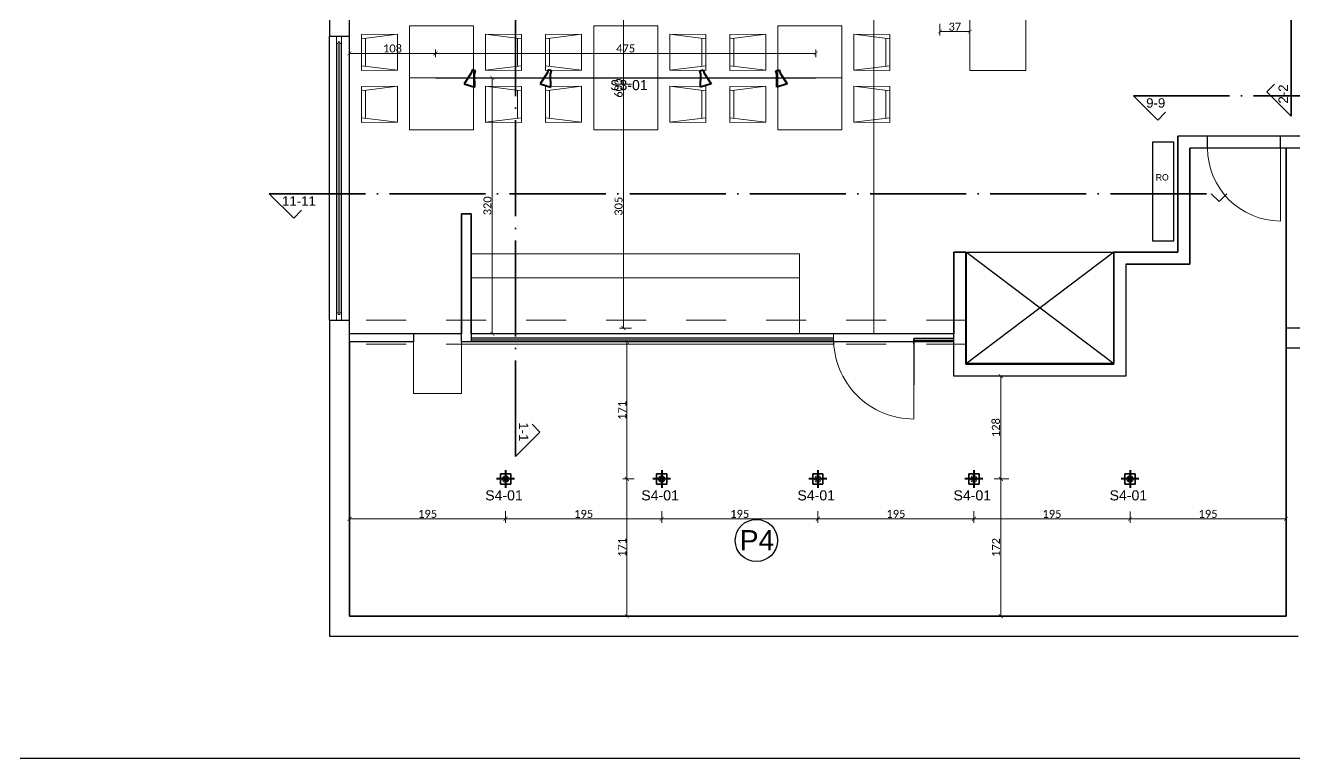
# Model space of a CAD drawing. Header units: centimetres. Extents: x -26724 to 60145, y -23645 to 6771.
# Drawn here: x -7675 to -6089, y 81 to 998 of the extents above; entities that cross this region are included whole.
import ezdxf

# ---------------------------------------------------------------- set-up
doc = ezdxf.new("R2010")
doc.units = ezdxf.units.CM
for name, pattern in [('ACAD_ISO04W100', [30, 24, -3, 0, -3]), ('AUSGEZOGEN', [0]), ('DALEKOVOD_VN', [5, 2.5, -2.5])]:
    doc.linetypes.add(name, pattern=pattern)
for name, color, linetype, lineweight in [('2.IZGLED', 7, 'Continuous', 13), ('4.KOTE', 88, 'Continuous', 15), ('IZGLED', 252, 'Continuous', 13), ('svjetlo', 7, 'Continuous', 35), ('zid', 7, 'Continuous', 40)]:
    doc.layers.add(name, color=color, linetype=linetype, lineweight=lineweight)
doc.layers.add('3.IZGLED 2', color=7, linetype='Continuous', lineweight=9, true_color=0x4a4a4a)
doc.layers.add('IZGLED 2', color=253, linetype='Continuous', lineweight=9, true_color=0x828282)
doc.styles.add('0.12', font='arial.ttf', dxfattribs={"height": 0.12})
doc.styles.add('0.15', font='arial.ttf', dxfattribs={"height": 0.15})
doc.styles.get("Standard").update_dxf_attribs({"font": 'calibri.ttf'})
doc.dimstyles.new('ja 1 50', dxfattribs={"dimtxt": 10, "dimasz": 5, "dimexe": 5, "dimexo": 5, "dimgap": 1, "dimtad": 1, "dimdec": 0, "dimtxsty": 'Standard', "dimblk": 'ARCHTICK', "dimcen": 2.5, "dimclrd": 256, "dimclrt": 7, "dimadec": 0, "dimazin": 0, "dimtfac": 1, "dimtdec": 0, "dimtix": 1, "dimtmove": 1, "dimatfit": 3, "dimldrblk": 'ARCHTICK', "dimfxl": 10, "dimfxlon": 1, "dimlwd": 0, "dimlwe": 9, "dimarcsym": 0})

# ---------------------------------------------------------------- blocks, each defined once
blk = doc.blocks.new('_ArchTick')
at = {"color": 0, "linetype": 'ByBlock', "const_width": 0.15}
blk.add_lwpolyline([(-0.5, -0.5), (0.5, 0.5)], dxfattribs=at)
blk = doc.blocks.new('*D1820')
at = {"layer": '4.KOTE', "color": 0, "lineweight": 9, "transparency": 16777216}
for p, q in [((-12416.3, 713.9), (-12431.3, 713.9)), ((-12416.3, 573.9), (-12431.3, 573.9))]:
    blk.add_line(p, q, dxfattribs=at)
at = {"layer": '4.KOTE', "lineweight": 0, "transparency": 16777216}
blk.add_line((-12426.3, 713.9), (-12426.3, 573.9), dxfattribs=at)
at = {"layer": 'Defpoints', "color": 0, "transparency": 16777216}
for p in [(-12402.6, 713.9), (-12426.3, 573.9), (0, 573.9, 13.5)]:
    blk.add_point(p, dxfattribs=at)
at = {"layer": '4.KOTE', "lineweight": 0, "transparency": 16777216, "xscale": 5, "yscale": 5, "zscale": 5}
for p, rotation in [((-12426.3, 713.9), 90), ((-12426.3, 573.9), 270)]:
    blk.add_blockref('_ArchTick', p, dxfattribs=dict(at, rotation=rotation))
at = {"layer": '4.KOTE', "color": 7, "transparency": 16777216, "insert": (-12432.4, 643.9), "char_height": 10, "attachment_point": 5, "rotation": 90}
blk.add_mtext('140', dxfattribs=at)
blk = doc.blocks.new('sfsf')
at = {"layer": 'zid'}
for p, q in [((6629802.9, 4926719.6), (6629787.6, 4926724)), ((6629787.6, 4926724), (6629787.6, 4926710.4)), ((6629787.6, 4926710.4), (6629803, 4926715.4)), ((6629807.3, 4926719.8), (6629802.9, 4926719.6)), ((6629803, 4926715.4), (6629807.3, 4926715.4)), ((6629807.3, 4926715.4), (6629807.3, 4926719.8))]:
    blk.add_line(p, q, dxfattribs=at)
blk = doc.blocks.new('svjetlo')
at = {"layer": 'IZGLED'}
for q in [(1068.02, -4499.66), (1068.02, -4501.36), (1069.72, -4499.66), (1069.72, -4501.36)]:
    blk.add_line((1068.87, -4500.51), q, dxfattribs=at)
for major_axis, start_param, end_param in [((1.41, 1.41), 5.497787, 8.63938), ((1.41, 1.41), 2.356194, 5.497787), ((-0.849, 0.849), 3.926991, 10.210176)]:
    blk.add_ellipse((1068.87, -4500.51), major_axis=major_axis, ratio=1, start_param=start_param, end_param=end_param, dxfattribs=at)
at = {"layer": 'svjetlo'}
for p, q in [((1072.07, -4497.31), (1065.67, -4497.31)), ((1065.67, -4497.31), (1065.67, -4503.71)), ((1072.07, -4503.71), (1072.07, -4497.31)), ((1065.67, -4503.71), (1072.07, -4503.71))]:
    blk.add_line(p, q, dxfattribs=at)
blk = doc.blocks.new('sijalica 1')
blk.add_blockref('svjetlo', (0, 0))
blk = doc.blocks.new('w')
at = {"layer": 'zid'}
for p, q in [((6631365, 4927563.8), (6631365, 4927586.1)), ((6631376.1, 4927574.9), (6631353.8, 4927574.9))]:
    blk.add_line(p, q, dxfattribs=at)
at = {"xscale": -2, "yscale": 2, "zscale": 2, "rotation": 270}
blk.add_blockref('sijalica 1', (6640366, 4925437.2), dxfattribs=at)
blk = doc.blocks.new('*D1952')
at = {"layer": '4.KOTE', "color": 0, "lineweight": 9, "transparency": 16777216}
for p, q in [((-6932.9, 1219), (-6922.8, 1219)), ((-6917.8, 618.9), (-6932.8, 618.9))]:
    blk.add_line(p, q, dxfattribs=at)
at = {"layer": '4.KOTE', "lineweight": 0, "transparency": 16777216}
blk.add_line((-6927.8, 1219), (-6927.8, 618.9), dxfattribs=at)
at = {"layer": 'Defpoints', "color": 0, "transparency": 16777216}
for p in [(-6937.9, 1219), (-6927.8, 618.9), (-5265.1, 618.9, 13.5)]:
    blk.add_point(p, dxfattribs=at)
at = {"layer": '4.KOTE', "lineweight": 0, "transparency": 16777216, "xscale": 5, "yscale": 5, "zscale": 5}
for p, rotation in [((-6927.8, 1219), 90), ((-6927.8, 618.9), 270)]:
    blk.add_blockref('_ArchTick', p, dxfattribs=dict(at, rotation=rotation))
at = {"layer": '4.KOTE', "color": 7, "transparency": 16777216, "insert": (-6933.9, 918.9), "char_height": 10, "attachment_point": 5, "rotation": 90}
blk.add_mtext('600', dxfattribs=at)
blk = doc.blocks.new('*D1953')
at = {"layer": '4.KOTE', "color": 0, "lineweight": 9, "transparency": 16777216}
for p, q in [((-6917.8, 923.9), (-6932.8, 923.9)), ((-6917.8, 618.9), (-6932.8, 618.9))]:
    blk.add_line(p, q, dxfattribs=at)
at = {"layer": '4.KOTE', "lineweight": 0, "transparency": 16777216}
blk.add_line((-6927.8, 618.9), (-6927.8, 923.9), dxfattribs=at)
at = {"layer": 'Defpoints', "color": 0, "transparency": 16777216}
for p in [(-6927.8, 923.9), (-5265.1, 923.9, 13.5), (-5265.1, 618.9, 13.5)]:
    blk.add_point(p, dxfattribs=at)
at = {"layer": '4.KOTE', "lineweight": 0, "transparency": 16777216, "xscale": 5, "yscale": 5, "zscale": 5}
for p, rotation in [((-6927.8, 923.9), 90), ((-6927.8, 618.9), 270)]:
    blk.add_blockref('_ArchTick', p, dxfattribs=dict(at, rotation=rotation))
at = {"layer": '4.KOTE', "color": 7, "transparency": 16777216, "insert": (-6933.9, 771.4), "char_height": 10, "attachment_point": 5, "rotation": 90}
blk.add_mtext('305', dxfattribs=at)
blk = doc.blocks.new('*D2048')
at = {"layer": '4.KOTE', "color": 0, "lineweight": 9, "transparency": 16777216}
for p, q in [((-6532.4, 999.3), (-6532.4, 984.7)), ((-6495.1, 999.3), (-6495.1, 984.7))]:
    blk.add_line(p, q, dxfattribs=at)
at = {"layer": '4.KOTE', "lineweight": 0, "transparency": 16777216}
blk.add_line((-6532.4, 989.7), (-6495.1, 989.7), dxfattribs=at)
at = {"layer": 'Defpoints', "color": 0, "transparency": 16777216}
for p in [(-6532.4, 1040.5, 13.5), (-6495.1, 1042.5, 13.5), (-6495.1, 989.7)]:
    blk.add_point(p, dxfattribs=at)
at = {"layer": '4.KOTE', "lineweight": 0, "transparency": 16777216, "xscale": 5, "yscale": 5, "zscale": 5, "rotation": 180}
blk.add_blockref('_ArchTick', (-6532.4, 989.7), dxfattribs=at)
at = {"layer": '4.KOTE', "lineweight": 0, "transparency": 16777216, "xscale": 5, "yscale": 5, "zscale": 5}
blk.add_blockref('_ArchTick', (-6495.1, 989.7), dxfattribs=at)
at = {"layer": '4.KOTE', "color": 7, "transparency": 16777216, "insert": (-6513.8, 995.8), "char_height": 10, "attachment_point": 5}
blk.add_mtext('37', dxfattribs=at)
blk = doc.blocks.new('*D2067')
at = {"layer": '4.KOTE', "color": 0, "lineweight": 9, "transparency": 16777216}
for p, q in [((-7270, 953), (-7270, 967.5)), ((-7162.5, 957.6), (-7162.5, 967.5))]:
    blk.add_line(p, q, dxfattribs=at)
at = {"layer": '4.KOTE', "lineweight": 0, "transparency": 16777216}
blk.add_line((-7270, 962.5), (-7162.5, 962.5), dxfattribs=at)
at = {"layer": 'Defpoints', "color": 0, "transparency": 16777216}
for p in [(-7162.5, 962.5), (-7162.5, 931.9, 40.5), (-7270, 916.2, 13.5)]:
    blk.add_point(p, dxfattribs=at)
at = {"layer": '4.KOTE', "lineweight": 0, "transparency": 16777216, "xscale": 5, "yscale": 5, "zscale": 5, "rotation": 180}
blk.add_blockref('_ArchTick', (-7270, 962.5), dxfattribs=at)
at = {"layer": '4.KOTE', "lineweight": 0, "transparency": 16777216, "xscale": 5, "yscale": 5, "zscale": 5}
blk.add_blockref('_ArchTick', (-7162.5, 962.5), dxfattribs=at)
at = {"layer": '4.KOTE', "color": 7, "transparency": 16777216, "insert": (-7216.3, 968.6), "char_height": 10, "attachment_point": 5}
blk.add_mtext('108', dxfattribs=at)
blk = doc.blocks.new('*D2068')
at = {"layer": '4.KOTE', "color": 0, "lineweight": 9, "transparency": 16777216}
for p, q in [((-7162.5, 957.6), (-7162.5, 967.5)), ((-6687.5, 957.6), (-6687.5, 967.5))]:
    blk.add_line(p, q, dxfattribs=at)
at = {"layer": '4.KOTE', "lineweight": 0, "transparency": 16777216}
blk.add_line((-7162.5, 962.5), (-6687.5, 962.5), dxfattribs=at)
at = {"layer": 'Defpoints', "color": 0, "transparency": 16777216}
for p in [(-6687.5, 962.5), (-7162.5, 931.9, 40.5), (-6687.5, 931.9, 40.5)]:
    blk.add_point(p, dxfattribs=at)
at = {"layer": '4.KOTE', "lineweight": 0, "transparency": 16777216, "xscale": 5, "yscale": 5, "zscale": 5, "rotation": 180}
blk.add_blockref('_ArchTick', (-7162.5, 962.5), dxfattribs=at)
at = {"layer": '4.KOTE', "lineweight": 0, "transparency": 16777216, "xscale": 5, "yscale": 5, "zscale": 5}
blk.add_blockref('_ArchTick', (-6687.5, 962.5), dxfattribs=at)
at = {"layer": '4.KOTE', "color": 7, "transparency": 16777216, "insert": (-6925, 968.6), "char_height": 10, "attachment_point": 5}
blk.add_mtext('475', dxfattribs=at)
blk = doc.blocks.new('*D2069')
at = {"layer": '4.KOTE', "color": 0, "lineweight": 9, "transparency": 16777216}
for p, q in [((-7099.8, 931.9), (-7086.6, 931.9)), ((-7100.3, 611.9), (-7086.6, 611.9))]:
    blk.add_line(p, q, dxfattribs=at)
at = {"layer": '4.KOTE', "lineweight": 0, "transparency": 16777216}
blk.add_line((-7091.6, 931.9), (-7091.6, 611.9), dxfattribs=at)
at = {"layer": 'Defpoints', "color": 0, "transparency": 16777216}
for p in [(-7162.5, 931.9, 40.5), (-7118, 611.9, 13.5), (-7091.6, 611.9)]:
    blk.add_point(p, dxfattribs=at)
at = {"layer": '4.KOTE', "lineweight": 0, "transparency": 16777216, "xscale": 5, "yscale": 5, "zscale": 5}
for p, rotation in [((-7091.6, 931.9), 90), ((-7091.6, 611.9), 270)]:
    blk.add_blockref('_ArchTick', p, dxfattribs=dict(at, rotation=rotation))
at = {"layer": '4.KOTE', "color": 7, "transparency": 16777216, "insert": (-7097.7, 771.9), "char_height": 10, "attachment_point": 5, "rotation": 90}
blk.add_mtext('320', dxfattribs=at)
blk = doc.blocks.new('*D2070')
at = {"layer": '4.KOTE', "color": 0, "lineweight": 9, "transparency": 16777216}
for p, q in [((-7075, 390.3), (-7075, 375.6)), ((-6880, 390.3), (-6880, 375.6))]:
    blk.add_line(p, q, dxfattribs=at)
at = {"layer": '4.KOTE', "lineweight": 0, "transparency": 16777216}
blk.add_line((-7075, 380.6), (-6880, 380.6), dxfattribs=at)
at = {"layer": 'Defpoints', "color": 0, "transparency": 16777216}
for p in [(-7075, 441.5, 13.5), (-6880, 441.5, 13.5), (-6880, 380.6)]:
    blk.add_point(p, dxfattribs=at)
at = {"layer": '4.KOTE', "lineweight": 0, "transparency": 16777216, "xscale": 5, "yscale": 5, "zscale": 5, "rotation": 180}
blk.add_blockref('_ArchTick', (-7075, 380.6), dxfattribs=at)
at = {"layer": '4.KOTE', "lineweight": 0, "transparency": 16777216, "xscale": 5, "yscale": 5, "zscale": 5}
blk.add_blockref('_ArchTick', (-6880, 380.6), dxfattribs=at)
at = {"layer": '4.KOTE', "color": 7, "transparency": 16777216, "insert": (-6977.5, 386.7), "char_height": 10, "attachment_point": 5}
blk.add_mtext('195', dxfattribs=at)
blk = doc.blocks.new('*D2071')
at = {"layer": '4.KOTE', "color": 0, "lineweight": 9, "transparency": 16777216}
for p, q in [((-6880, 390.3), (-6880, 375.6)), ((-6685, 390.3), (-6685, 375.6))]:
    blk.add_line(p, q, dxfattribs=at)
at = {"layer": '4.KOTE', "lineweight": 0, "transparency": 16777216}
blk.add_line((-6880, 380.6), (-6685, 380.6), dxfattribs=at)
at = {"layer": 'Defpoints', "color": 0, "transparency": 16777216}
for p in [(-6880, 441.5, 13.5), (-6685, 441.5, 13.5), (-6685, 380.6)]:
    blk.add_point(p, dxfattribs=at)
at = {"layer": '4.KOTE', "lineweight": 0, "transparency": 16777216, "xscale": 5, "yscale": 5, "zscale": 5, "rotation": 180}
blk.add_blockref('_ArchTick', (-6880, 380.6), dxfattribs=at)
at = {"layer": '4.KOTE', "lineweight": 0, "transparency": 16777216, "xscale": 5, "yscale": 5, "zscale": 5}
blk.add_blockref('_ArchTick', (-6685, 380.6), dxfattribs=at)
at = {"layer": '4.KOTE', "color": 7, "transparency": 16777216, "insert": (-6782.5, 386.7), "char_height": 10, "attachment_point": 5}
blk.add_mtext('195', dxfattribs=at)
blk = doc.blocks.new('*D2072')
at = {"layer": '4.KOTE', "color": 0, "lineweight": 9, "transparency": 16777216}
for p, q in [((-6685, 390.3), (-6685, 375.6)), ((-6490, 390.3), (-6490, 375.6))]:
    blk.add_line(p, q, dxfattribs=at)
at = {"layer": '4.KOTE', "lineweight": 0, "transparency": 16777216}
blk.add_line((-6685, 380.6), (-6490, 380.6), dxfattribs=at)
at = {"layer": 'Defpoints', "color": 0, "transparency": 16777216}
for p in [(-6685, 441.5, 13.5), (-6490, 441.6, 13.5), (-6490, 380.6)]:
    blk.add_point(p, dxfattribs=at)
at = {"layer": '4.KOTE', "lineweight": 0, "transparency": 16777216, "xscale": 5, "yscale": 5, "zscale": 5, "rotation": 180}
blk.add_blockref('_ArchTick', (-6685, 380.6), dxfattribs=at)
at = {"layer": '4.KOTE', "lineweight": 0, "transparency": 16777216, "xscale": 5, "yscale": 5, "zscale": 5}
blk.add_blockref('_ArchTick', (-6490, 380.6), dxfattribs=at)
at = {"layer": '4.KOTE', "color": 7, "transparency": 16777216, "insert": (-6587.5, 386.7), "char_height": 10, "attachment_point": 5}
blk.add_mtext('195', dxfattribs=at)
blk = doc.blocks.new('*D2073')
at = {"layer": '4.KOTE', "color": 0, "lineweight": 9, "transparency": 16777216}
for p, q in [((-7270, 389.7), (-7270, 375.6)), ((-7075, 385.3), (-7075, 375.6))]:
    blk.add_line(p, q, dxfattribs=at)
at = {"layer": '4.KOTE', "lineweight": 0, "transparency": 16777216}
blk.add_line((-7270, 380.6), (-7075, 380.6), dxfattribs=at)
at = {"layer": 'Defpoints', "color": 0, "transparency": 16777216}
for p in [(-7270, 413.5, 13.5), (-7075, 390.3), (-7075, 380.6)]:
    blk.add_point(p, dxfattribs=at)
at = {"layer": '4.KOTE', "lineweight": 0, "transparency": 16777216, "xscale": 5, "yscale": 5, "zscale": 5, "rotation": 180}
blk.add_blockref('_ArchTick', (-7270, 380.6), dxfattribs=at)
at = {"layer": '4.KOTE', "lineweight": 0, "transparency": 16777216, "xscale": 5, "yscale": 5, "zscale": 5}
blk.add_blockref('_ArchTick', (-7075, 380.6), dxfattribs=at)
at = {"layer": '4.KOTE', "color": 7, "transparency": 16777216, "insert": (-7172.5, 386.7), "char_height": 10, "attachment_point": 5}
blk.add_mtext('195', dxfattribs=at)
blk = doc.blocks.new('*D2074')
at = {"layer": '4.KOTE', "color": 0, "lineweight": 9, "transparency": 16777216}
for p, q in [((-6490, 385.3), (-6490, 375.6)), ((-6295, 389.9), (-6295, 375.6))]:
    blk.add_line(p, q, dxfattribs=at)
at = {"layer": '4.KOTE', "lineweight": 0, "transparency": 16777216}
blk.add_line((-6490, 380.6), (-6295, 380.6), dxfattribs=at)
at = {"layer": 'Defpoints', "color": 0, "transparency": 16777216}
for p in [(-6295, 419.2, 13.5), (-6490, 390.3), (-6295, 380.6)]:
    blk.add_point(p, dxfattribs=at)
at = {"layer": '4.KOTE', "lineweight": 0, "transparency": 16777216, "xscale": 5, "yscale": 5, "zscale": 5, "rotation": 180}
blk.add_blockref('_ArchTick', (-6490, 380.6), dxfattribs=at)
at = {"layer": '4.KOTE', "lineweight": 0, "transparency": 16777216, "xscale": 5, "yscale": 5, "zscale": 5}
blk.add_blockref('_ArchTick', (-6295, 380.6), dxfattribs=at)
at = {"layer": '4.KOTE', "color": 7, "transparency": 16777216, "insert": (-6392.5, 386.7), "char_height": 10, "attachment_point": 5}
blk.add_mtext('195', dxfattribs=at)
blk = doc.blocks.new('*D2075')
at = {"layer": '4.KOTE', "color": 0, "lineweight": 9, "transparency": 16777216}
for p, q in [((-6295, 389.9), (-6295, 375.6)), ((-6100.1, 387.4), (-6100.1, 375.6))]:
    blk.add_line(p, q, dxfattribs=at)
at = {"layer": '4.KOTE', "lineweight": 0, "transparency": 16777216}
blk.add_line((-6295, 380.6), (-6100.1, 380.6), dxfattribs=at)
at = {"layer": 'Defpoints', "color": 0, "transparency": 16777216}
for p in [(-6295, 419.2, 13.5), (-6100.1, 392.7, 13.5), (-6100.1, 380.6)]:
    blk.add_point(p, dxfattribs=at)
at = {"layer": '4.KOTE', "lineweight": 0, "transparency": 16777216, "xscale": 5, "yscale": 5, "zscale": 5, "rotation": 180}
blk.add_blockref('_ArchTick', (-6295, 380.6), dxfattribs=at)
at = {"layer": '4.KOTE', "lineweight": 0, "transparency": 16777216, "xscale": 5, "yscale": 5, "zscale": 5}
blk.add_blockref('_ArchTick', (-6100.1, 380.6), dxfattribs=at)
at = {"layer": '4.KOTE', "color": 7, "transparency": 16777216, "insert": (-6197.5, 386.7), "char_height": 10, "attachment_point": 5}
blk.add_mtext('195', dxfattribs=at)
blk = doc.blocks.new('*D2076')
at = {"layer": '4.KOTE', "color": 0, "lineweight": 9, "transparency": 16777216}
for p, q in [((-6464.6, 558.9), (-6451.3, 558.9)), ((-6464.6, 430.4), (-6451.3, 430.4))]:
    blk.add_line(p, q, dxfattribs=at)
at = {"layer": '4.KOTE', "lineweight": 0, "transparency": 16777216}
blk.add_line((-6456.3, 558.9), (-6456.3, 430.4), dxfattribs=at)
at = {"layer": 'Defpoints', "color": 0, "transparency": 16777216}
for p in [(-6476.4, 558.9, 13.5), (-6476.4, 430.4, 13.5), (-6456.3, 430.4)]:
    blk.add_point(p, dxfattribs=at)
at = {"layer": '4.KOTE', "lineweight": 0, "transparency": 16777216, "xscale": 5, "yscale": 5, "zscale": 5}
for p, rotation in [((-6456.3, 558.9), 90), ((-6456.3, 430.4), 270)]:
    blk.add_blockref('_ArchTick', p, dxfattribs=dict(at, rotation=rotation))
at = {"layer": '4.KOTE', "color": 7, "transparency": 16777216, "insert": (-6462.5, 494.6), "char_height": 10, "attachment_point": 5, "rotation": 90}
blk.add_mtext('128', dxfattribs=at)
blk = doc.blocks.new('*D2077')
at = {"layer": '4.KOTE', "color": 0, "lineweight": 9, "transparency": 16777216}
for p, q in [((-6446.3, 430.4), (-6461.3, 430.4)), ((-6454.6, 258.9), (-6451.3, 258.9))]:
    blk.add_line(p, q, dxfattribs=at)
at = {"layer": '4.KOTE', "lineweight": 0, "transparency": 16777216}
blk.add_line((-6456.3, 430.4), (-6456.3, 258.9), dxfattribs=at)
at = {"layer": 'Defpoints', "color": 0, "transparency": 16777216}
for p in [(0, 430.4, 13.5), (-6456.3, 258.9, 13.5), (-6456.3, 258.9)]:
    blk.add_point(p, dxfattribs=at)
at = {"layer": '4.KOTE', "lineweight": 0, "transparency": 16777216, "xscale": 5, "yscale": 5, "zscale": 5}
for p, rotation in [((-6456.3, 430.4), 90), ((-6456.3, 258.9), 270)]:
    blk.add_blockref('_ArchTick', p, dxfattribs=dict(at, rotation=rotation))
at = {"layer": '4.KOTE', "color": 7, "transparency": 16777216, "insert": (-6462.4, 344.7), "char_height": 10, "attachment_point": 5, "rotation": 90}
blk.add_mtext('172', dxfattribs=at)
blk = doc.blocks.new('*D2078')
at = {"layer": '4.KOTE', "color": 0, "lineweight": 9, "transparency": 16777216}
for p, q in [((-6931.3, 601.9), (-6918.4, 601.9)), ((-6914.3, 430.4), (-6928.4, 430.4))]:
    blk.add_line(p, q, dxfattribs=at)
at = {"layer": '4.KOTE', "lineweight": 0, "transparency": 16777216}
blk.add_line((-6923.4, 601.9), (-6923.4, 430.4), dxfattribs=at)
at = {"layer": 'Defpoints', "color": 0, "transparency": 16777216}
for p in [(-6941.4, 601.9, 13.5), (-6923.4, 430.4), (-6891.1, 430.4, 13.5)]:
    blk.add_point(p, dxfattribs=at)
at = {"layer": '4.KOTE', "lineweight": 0, "transparency": 16777216, "xscale": 5, "yscale": 5, "zscale": 5}
for p, rotation in [((-6923.4, 601.9), 90), ((-6923.4, 430.4), 270)]:
    blk.add_blockref('_ArchTick', p, dxfattribs=dict(at, rotation=rotation))
at = {"layer": '4.KOTE', "color": 7, "transparency": 16777216, "insert": (-6929.4, 516.1), "char_height": 10, "attachment_point": 5, "rotation": 90}
blk.add_mtext('171', dxfattribs=at)
blk = doc.blocks.new('*D2079')
at = {"layer": '4.KOTE', "color": 0, "lineweight": 9, "transparency": 16777216}
for p, q in [((-6914.3, 430.4), (-6928.4, 430.4)), ((-6927.4, 258.9), (-6918.4, 258.9))]:
    blk.add_line(p, q, dxfattribs=at)
at = {"layer": '4.KOTE', "lineweight": 0, "transparency": 16777216}
blk.add_line((-6923.4, 430.4), (-6923.4, 258.9), dxfattribs=at)
at = {"layer": 'Defpoints', "color": 0, "transparency": 16777216}
for p in [(-6891.1, 430.4, 13.5), (-6930.8, 258.9, 13.5), (-6923.4, 258.9)]:
    blk.add_point(p, dxfattribs=at)
at = {"layer": '4.KOTE', "lineweight": 0, "transparency": 16777216, "xscale": 5, "yscale": 5, "zscale": 5}
for p, rotation in [((-6923.4, 430.4), 90), ((-6923.4, 258.9), 270)]:
    blk.add_blockref('_ArchTick', p, dxfattribs=dict(at, rotation=rotation))
at = {"layer": '4.KOTE', "color": 7, "transparency": 16777216, "insert": (-6929.4, 344.7), "char_height": 10, "attachment_point": 5, "rotation": 90}
blk.add_mtext('171', dxfattribs=at)
blk = doc.blocks.new('*D2096')
at = {"layer": '4.KOTE', "color": 0, "lineweight": 9, "transparency": 16777216}
for p, q in [((-19851.5, 761.9), (-19866.5, 761.9)), ((-19854.9, 611.9), (-19866.5, 611.9))]:
    blk.add_line(p, q, dxfattribs=at)
at = {"layer": '4.KOTE', "lineweight": 0, "transparency": 16777216}
blk.add_line((-19861.5, 761.9), (-19861.5, 611.9), dxfattribs=at)
at = {"layer": 'Defpoints', "color": 0, "transparency": 16777216}
for p in [(0, 761.9, 13.5), (-19861.5, 611.9), (-19850, 611.9, 13.5)]:
    blk.add_point(p, dxfattribs=at)
at = {"layer": '4.KOTE', "lineweight": 0, "transparency": 16777216, "xscale": 5, "yscale": 5, "zscale": 5}
for p, rotation in [((-19861.5, 761.9), 90), ((-19861.5, 611.9), 270)]:
    blk.add_blockref('_ArchTick', p, dxfattribs=dict(at, rotation=rotation))
at = {"layer": '4.KOTE', "color": 7, "transparency": 16777216, "insert": (-19867.6, 686.9), "char_height": 10, "attachment_point": 5, "rotation": 90}
blk.add_mtext('150', dxfattribs=at)
blk = doc.blocks.new('*D2099')
at = {"layer": '4.KOTE', "color": 0, "lineweight": 9, "transparency": 16777216}
for p, q in [((-19656.4, 931.9), (-19671.4, 931.9)), ((-19666.4, 866.9), (-19671.4, 866.9))]:
    blk.add_line(p, q, dxfattribs=at)
at = {"layer": '4.KOTE', "lineweight": 0, "transparency": 16777216}
blk.add_line((-19666.4, 931.9), (-19666.4, 866.9), dxfattribs=at)
at = {"layer": 'Defpoints', "color": 0, "transparency": 16777216}
for p in [(0, 931.9, 40.5), (-19666.4, 866.9), (-19666.4, 866.9)]:
    blk.add_point(p, dxfattribs=at)
at = {"layer": '4.KOTE', "lineweight": 0, "transparency": 16777216, "xscale": 5, "yscale": 5, "zscale": 5}
for p, rotation in [((-19666.4, 931.9), 90), ((-19666.4, 866.9), 270)]:
    blk.add_blockref('_ArchTick', p, dxfattribs=dict(at, rotation=rotation))
at = {"layer": '4.KOTE', "color": 7, "transparency": 16777216, "insert": (-19672.5, 899.4), "char_height": 10, "attachment_point": 5, "rotation": 90}
blk.add_mtext('65', dxfattribs=at)

msp = doc.modelspace()

# ---------------------------------------------------------------- linework, layer by layer
msp.add_lwpolyline([(-3617.6, 80.7), (-8072.6, 80.7), (-8072.6, 3230.7), (-3617.6, 3230.7), (-3617.6, 80.7)])
at = {"color": 3, "elevation": 13.5}
msp.add_lwpolyline([(-7270.1, 2263.9), (-6735.1, 2263.9), (-6735.1, 2213.9), (-6720.1, 2213.9), (-6465.1, 2213.9), (-6465.1, 2298.9), (-6230.1, 2298.9), (-6230, 2278.9), (-5990, 2278.9), (-5990.1, 858.9), (-6235.1, 858.9), (-6235.1, 713.9), (-6315.1, 713.9), (-6315.1, 574.9), (-6500.1, 573.9), (-6500.1, 713.9), (-6515.1, 713.9), (-6515.1, 611.9), (-7118, 611.9), (-7118, 761.9), (-7130, 761.9), (-7130, 611.9), (-7270, 611.8), (-7270, 2263.9)], dxfattribs=at)
at = {"color": 1, "elevation": 13.5}
msp.add_lwpolyline([(-6100.1, 258.9), (-6100.1, 843.9), (-6220.1, 843.9), (-6220.1, 698.9), (-6300.1, 698.9), (-6300.1, 558.9), (-6515.1, 558.9), (-6515.1, 601.9), (-7130, 601.9), (-7130, 611.9), (-7190, 611.8), (-7190, 601.9), (-7270, 601.9), (-7270, 258.9), (-6100.1, 258.9)], dxfattribs=at)
msp.add_lwpolyline([(-6240.4, 851.5), (-6266.8, 851.5), (-6266.8, 728.2), (-6240.4, 728.2)], close=True)
at = {"color": 1}
msp.add_circle((-6761.7, 353.5), 26.4, dxfattribs=at)
at = {"layer": '3.IZGLED 2'}
for p, q in [((-6665.2, 611.8, 13.5), (-7118, 611.8, 13.5)), ((-6665.2, 598.8, 13.5), (-6665.2, 611.8, 13.5)), ((-6665.2, 598.8, 13.5), (-6665.2, 611.8, 13.5)), ((-6565.2, 603.9, 13.5), (-6565.2, 606.4, 13.5)), ((-6565.2, 505.3), (-6565.2, 605.3)), ((-6565.2, 505.3), (-6565.2, 605.3)), ((-6665.2, 598.8, 13.5), (-7118, 598.8, 13.5))]:
    msp.add_line(p, q, dxfattribs=at)
at = {"layer": '3.IZGLED 2', "lineweight": 25, "ltscale": 12}
for p, q in [((-6665.2, 606.4, 13.5), (-7118, 606.4, 13.5)), ((-6665.2, 603.9, 13.5), (-7118, 603.9, 13.5)), ((-6565.2, 611.8), (-6565.2, 611.8)), ((-6565.2, 606.4, 13.5), (-6515.1, 606.4, 13.5)), ((-6565.2, 598.8), (-6565.2, 605.3)), ((-6565.2, 605.3), (-6565.2, 548.2)), ((-6565.2, 603.9, 13.5), (-6515.1, 603.9, 13.5))]:
    msp.add_line(p, q, dxfattribs=at)
at = {"layer": '3.IZGLED 2', "elevation": 13.5}
msp.add_lwpolyline([(-6615.1, 1818.9), (-6065.1, 1818.9), (-6065.1, 858.9), (-6235.1, 858.9), (-6235.1, 713.9), (-6315.1, 713.9), (-6315.1, 573.9), (-6500.1, 573.9), (-6500.1, 713.9), (-6515.1, 713.9), (-6515.1, 611.9), (-6615.1, 611.9), (-6615.1, 1818.9)], dxfattribs=at)
at = {"layer": '3.IZGLED 2'}
msp.add_arc((-6565.2, 605.3), 100, 179.3726, 270, dxfattribs=at)
at = {"layer": 'IZGLED 2', "color": 5, "linetype": 'ACAD_ISO04W100', "lineweight": 35, "ltscale": 5}
for p, q in [((-7062.6, 458.6), (-7062.6, 2532.2)), ((-6093.6, 883.8, 13.5), (-6093.6, 1830, 13.5)), ((-6290.8, 909.6), (-5114.1, 909.6))]:
    msp.add_line(p, q, dxfattribs=at)
at = {"layer": 'IZGLED 2', "linetype": 'AUSGEZOGEN', "lineweight": 18, "transparency": 33554687}
for p, q in [((-6495.1, 1643.9, 13.5), (-6495.1, 940.9, 13.5)), ((-6495.1, 1494.9, 13.5), (-6495.1, 994.9, 13.5))]:
    msp.add_line(p, q, dxfattribs=at)
at = {"layer": 'IZGLED 2'}
for p, q in [((-6425.1, 940.9, 13.5), (-6425.1, 1633.9, 13.5)), ((-6495.1, 1000.9, 13.5), (-6495.1, 940.9, 13.5)), ((-7286.1, 983.9, 13.5), (-7286.1, 628.9, 13.5)), ((-7280.1, 983.9, 13.5), (-7280.1, 628.9, 13.5)), ((-7284.1, 974.9, 13.5), (-7286.1, 974.9, 13.5)), ((-7284.1, 976.9, 13.5), (-7284.1, 635.9, 13.5)), ((-7282.1, 976.9, 13.5), (-7284.1, 976.9, 13.5)), ((-7282.1, 976.9, 13.5), (-7282.1, 635.9, 13.5)), ((-7280.1, 974.9, 13.5), (-7282.1, 974.9, 13.5)), ((-6425.1, 940.9, 13.5), (-6495.1, 940.9, 13.5)), ((-6107.1, 843.9, 13.5), (-6107.1, 752.9, 13.5)), ((-7284.1, 637.9, 13.5), (-7286.1, 637.9, 13.5)), ((-7282.1, 635.9, 13.5), (-7284.1, 635.9, 13.5)), ((-7280.1, 637.9, 13.5), (-7282.1, 637.9, 13.5))]:
    msp.add_line(p, q, dxfattribs=at)
at = {"layer": 'IZGLED 2', "lineweight": 30}
for p, q in [((-7295.1, 1038.9, 13.5), (-7295.1, 983.9, 13.5)), ((-7270, 983.9, 13.5), (-7270, 1038.9, 13.5)), ((-7295.1, 983.9, 13.5), (-7270, 983.9, 13.5)), ((-6198.1, 858.9, 13.5), (-6235.1, 858.9, 13.5)), ((-6198.1, 843.9, 13.5), (-6198.1, 858.9, 13.5)), ((-6060.1, 858.9, 13.5), (-6107.1, 858.9, 13.5)), ((-6107.1, 843.9, 13.5), (-6107.1, 858.9, 13.5)), ((-6198.1, 843.9, 13.5), (-6220.1, 843.9, 13.5)), ((-6060.1, 843.9, 13.5), (-6107.1, 843.9, 13.5)), ((-6100.1, 843.9, 13.5), (-6100.1, 593.9, 13.5)), ((-6515.1, 711.9, 13.5), (-6515.1, 713.9, 13.5)), ((-6515.1, 713.9, 13.5), (-6500.1, 713.9, 13.5)), ((-6500.1, 713.9, 13.5), (-6500.1, 573.9, 13.5)), ((-6315.1, 573.9, 13.5), (-6315.1, 713.9, 13.5)), ((-6515.1, 558.9, 13.5), (-6515.1, 711.9, 13.5)), ((-6515.1, 711.9, 13.5), (-6515.1, 611.9, 13.5)), ((-6300.1, 698.9, 13.5), (-6300.1, 622.8, 13.5)), ((-7295.1, 628.9, 13.5), (-7295.1, 233.9, 13.5)), ((-7295.1, 628.9, 13.5), (-7270, 628.9, 13.5)), ((-7270, 258.9, 13.5), (-7270, 628.9, 13.5)), ((-6300.1, 622.8, 13.5), (-6300.1, 558.9, 13.5)), ((-5825.1, 618.9, 13.5), (-6100.1, 618.9, 13.5)), ((-7190, 611.9, 13.5), (-7270, 611.8, 13.5)), ((-7118, 601.9, 13.5), (-7130, 601.9, 13.5)), ((-5235.6, 593.9, 13.5), (-6100.1, 593.9, 13.5)), ((-6500.1, 573.9, 13.5), (-6315.1, 573.9, 13.5)), ((-6300.1, 558.9, 13.5), (-6515.1, 558.9, 13.5)), ((-6100.1, 258.9, 13.5), (-7270, 258.9, 13.5)), ((-7295.1, 233.9, 13.5), (-6085.1, 233.9, 13.5))]:
    msp.add_line(p, q, dxfattribs=at)
at = {"layer": 'IZGLED 2', "lineweight": 25, "ltscale": 12}
for p, q in [((-7295.1, 628.9, 13.5), (-7295.1, 983.9, 13.5)), ((-7270, 628.9, 13.5), (-7270, 983.9, 13.5)), ((-6499.4, 713.9), (-6315.1, 574.9)), ((-6315.1, 713.9), (-6499.4, 574.9))]:
    msp.add_line(p, q, dxfattribs=at)
at = {"layer": 'IZGLED 2', "transparency": 33554687}
for p, q in [((-7210, 986.3, 27), (-7255, 980.6, 27)), ((-7255, 986.2, 27), (-7210, 986.3, 27)), ((-7255, 941.2, 27), (-7255, 986.2, 27)), ((-7255, 986.2, 27), (-7255, 986.2, 27)), ((-7210, 986.3, 27), (-7210, 941.3, 27)), ((-7195, 996.9, 27), (-7115, 996.9, 27)), ((-7195, 931.9, 27), (-7195, 996.9, 27)), ((-7195, 996.9, 27), (-7195, 996.9, 27)), ((-7115, 996.9, 27), (-7115, 931.9, 27)), ((-7100, 986.3, 27), (-7055, 980.6, 27)), ((-7055, 986.2, 27), (-7100, 986.3, 27)), ((-7100, 986.3, 27), (-7100, 941.3, 27)), ((-7055, 941.2, 27), (-7055, 986.2, 27)), ((-7055, 986.2, 27), (-7055, 986.2, 27)), ((-6980, 986.3, 40.5), (-7025, 980.6, 40.5)), ((-7025, 986.2, 40.5), (-6980, 986.3, 40.5)), ((-7025, 941.2, 40.5), (-7025, 986.2, 40.5)), ((-7025, 986.2, 40.5), (-7025, 986.2, 40.5)), ((-6980, 986.3, 40.5), (-6980, 941.3, 40.5)), ((-6965, 996.9, 40.5), (-6885, 996.9, 40.5)), ((-6965, 931.9, 40.5), (-6965, 996.9, 40.5)), ((-6965, 996.9, 40.5), (-6965, 996.9, 40.5)), ((-6885, 996.9, 40.5), (-6885, 931.9, 40.5)), ((-6870, 986.3, 40.5), (-6825, 980.6, 40.5)), ((-6825, 986.2, 40.5), (-6870, 986.3, 40.5)), ((-6870, 986.3, 40.5), (-6870, 941.3, 40.5)), ((-6825, 941.2, 40.5), (-6825, 986.2, 40.5)), ((-6825, 986.2, 40.5), (-6825, 986.2, 40.5)), ((-6750, 986.3, 54), (-6795, 980.6, 54)), ((-6795, 986.2, 54), (-6750, 986.3, 54)), ((-6795, 941.2, 54), (-6795, 986.2, 54)), ((-6795, 986.2, 54), (-6795, 986.2, 54)), ((-6750, 986.3, 54), (-6750, 941.3, 54)), ((-6735, 996.9, 54), (-6655, 996.9, 54)), ((-6735, 931.9, 54), (-6735, 996.9, 54)), ((-6735, 996.9, 54), (-6735, 996.9, 54)), ((-6655, 996.9, 54), (-6655, 931.9, 54)), ((-6640, 986.3, 54), (-6595, 980.6, 54)), ((-6595, 986.2, 54), (-6640, 986.3, 54)), ((-6640, 986.3, 54), (-6640, 941.3, 54)), ((-6595, 941.2, 54), (-6595, 986.2, 54)), ((-6595, 986.2, 54), (-6595, 986.2, 54)), ((-7250, 946.3, 27), (-7250, 981.3, 27)), ((-7060, 946.3, 27), (-7060, 981.3, 27)), ((-7020, 946.3, 40.5), (-7020, 981.3, 40.5)), ((-6830, 946.3, 40.5), (-6830, 981.3, 40.5)), ((-6790, 946.3, 54), (-6790, 981.3, 54)), ((-6600, 946.3, 54), (-6600, 981.3, 54)), ((-7255, 946.9, 27), (-7210, 941.3, 27)), ((-7210, 941.3, 27), (-7255, 941.2, 27)), ((-7055, 946.9, 27), (-7100, 941.3, 27)), ((-7100, 941.3, 27), (-7055, 941.2, 27)), ((-7025, 946.9, 40.5), (-6980, 941.3, 40.5)), ((-6980, 941.3, 40.5), (-7025, 941.2, 40.5)), ((-6825, 946.9, 40.5), (-6870, 941.3, 40.5)), ((-6870, 941.3, 40.5), (-6825, 941.2, 40.5)), ((-6795, 946.9, 54), (-6750, 941.3, 54)), ((-6750, 941.3, 54), (-6795, 941.2, 54)), ((-6595, 946.9, 54), (-6640, 941.3, 54)), ((-6640, 941.3, 54), (-6595, 941.2, 54)), ((-7210, 921.3, 27), (-7255, 915.6, 27)), ((-7255, 921.2, 27), (-7210, 921.3, 27)), ((-7255, 876.2, 27), (-7255, 921.2, 27)), ((-7255, 921.2, 27), (-7255, 921.2, 27)), ((-7210, 921.3, 27), (-7210, 876.3, 27)), ((-7115, 931.9, 27), (-7195, 931.9, 27)), ((-7195, 931.9, 27), (-7115, 931.9, 27)), ((-7195, 866.9, 27), (-7195, 931.9, 27)), ((-7195, 931.9, 27), (-7195, 931.9, 27)), ((-7115, 931.9, 27), (-7115, 866.9, 27)), ((-7100, 921.3, 27), (-7055, 915.6, 27)), ((-7055, 921.2, 27), (-7100, 921.3, 27)), ((-7100, 921.3, 27), (-7100, 876.3, 27)), ((-7055, 876.2, 27), (-7055, 921.2, 27)), ((-7055, 921.2, 27), (-7055, 921.2, 27)), ((-6980, 921.3, 40.5), (-7025, 915.6, 40.5)), ((-7025, 921.2, 40.5), (-6980, 921.3, 40.5)), ((-7025, 876.2, 40.5), (-7025, 921.2, 40.5)), ((-7025, 921.2, 40.5), (-7025, 921.2, 40.5)), ((-6980, 921.3, 40.5), (-6980, 876.3, 40.5)), ((-6885, 931.9, 40.5), (-6965, 931.9, 40.5)), ((-6965, 931.9, 40.5), (-6885, 931.9, 40.5)), ((-6965, 866.9, 40.5), (-6965, 931.9, 40.5)), ((-6965, 931.9, 40.5), (-6965, 931.9, 40.5)), ((-6885, 931.9, 40.5), (-6885, 866.9, 40.5)), ((-6870, 921.3, 40.5), (-6825, 915.6, 40.5)), ((-6825, 921.2, 40.5), (-6870, 921.3, 40.5)), ((-6870, 921.3, 40.5), (-6870, 876.3, 40.5)), ((-6825, 876.2, 40.5), (-6825, 921.2, 40.5)), ((-6825, 921.2, 40.5), (-6825, 921.2, 40.5)), ((-6750, 921.3, 54), (-6795, 915.6, 54)), ((-6795, 921.2, 54), (-6750, 921.3, 54)), ((-6795, 876.2, 54), (-6795, 921.2, 54)), ((-6795, 921.2, 54), (-6795, 921.2, 54)), ((-6750, 921.3, 54), (-6750, 876.3, 54)), ((-6655, 931.9, 54), (-6735, 931.9, 54)), ((-6735, 931.9, 54), (-6655, 931.9, 54)), ((-6735, 866.9, 54), (-6735, 931.9, 54)), ((-6735, 931.9, 54), (-6735, 931.9, 54)), ((-6655, 931.9, 54), (-6655, 866.9, 54)), ((-6640, 921.3, 54), (-6595, 915.6, 54)), ((-6595, 921.2, 54), (-6640, 921.3, 54)), ((-6640, 921.3, 54), (-6640, 876.3, 54)), ((-6595, 876.2, 54), (-6595, 921.2, 54)), ((-6595, 921.2, 54), (-6595, 921.2, 54)), ((-7250, 881.3, 27), (-7250, 916.3, 27)), ((-7060, 881.3, 27), (-7060, 916.3, 27)), ((-7020, 881.3, 40.5), (-7020, 916.3, 40.5)), ((-6830, 881.3, 40.5), (-6830, 916.3, 40.5)), ((-6790, 881.3, 54), (-6790, 916.3, 54)), ((-6600, 881.3, 54), (-6600, 916.3, 54)), ((-7255, 881.9, 27), (-7210, 876.3, 27)), ((-7210, 876.3, 27), (-7255, 876.2, 27)), ((-7055, 881.9, 27), (-7100, 876.3, 27)), ((-7100, 876.3, 27), (-7055, 876.2, 27)), ((-7025, 881.9, 40.5), (-6980, 876.3, 40.5)), ((-6980, 876.3, 40.5), (-7025, 876.2, 40.5)), ((-6825, 881.9, 40.5), (-6870, 876.3, 40.5)), ((-6870, 876.3, 40.5), (-6825, 876.2, 40.5)), ((-6795, 881.9, 54), (-6750, 876.3, 54)), ((-6750, 876.3, 54), (-6795, 876.2, 54)), ((-6595, 881.9, 54), (-6640, 876.3, 54)), ((-6640, 876.3, 54), (-6595, 876.2, 54)), ((-7115, 866.9, 27), (-7195, 866.9, 27)), ((-6885, 866.9, 40.5), (-6965, 866.9, 40.5)), ((-6655, 866.9, 54), (-6735, 866.9, 54))]:
    msp.add_line(p, q, dxfattribs=at)
at = {"layer": 'IZGLED 2', "color": 5, "lineweight": 35}
for p, q in [((-6114.3, 924, 13.5), (-6124.1, 914.3, 13.5)), ((-6290.8, 909.6), (-6260.3, 879.1)), ((-6093.6, 883.8, 13.5), (-6124.1, 914.3, 13.5)), ((-6250.6, 888.9), (-6260.3, 879.1)), ((-7042, 498.8), (-7032.2, 489)), ((-7062.6, 458.6), (-7032.2, 489))]:
    msp.add_line(p, q, dxfattribs=at)
at = {"layer": 'IZGLED 2', "color": 32, "linetype": 'ACAD_ISO04W100', "lineweight": 35, "ltscale": 5}
msp.add_line((-7370.2, 787), (-6193.5, 787), dxfattribs=at)
at = {"layer": 'IZGLED 2', "color": 32, "lineweight": 35}
for p, q in [((-7370.2, 787), (-7339.7, 756.5)), ((-6183.7, 777.2), (-6193.5, 787)), ((-6174, 787), (-6183.7, 777.2)), ((-7329.9, 766.3), (-7339.7, 756.5))]:
    msp.add_line(p, q, dxfattribs=at)
at = {"layer": 'IZGLED 2', "linetype": 'DALEKOVOD_VN', "ltscale": 20}
for p, q in [((-6499.4, 628.9, 13.5), (-7270, 628.9, 13.5)), ((-6499.4, 598.9, 13.5), (-7270, 598.9, 13.5))]:
    msp.add_line(p, q, dxfattribs=at)
at = {"layer": 'IZGLED 2', "lineweight": 30, "elevation": 13.5}
for points in [[(-6315.1, 713.9), (-6235.1, 713.9), (-6235.1, 858.9)], [(-6300.1, 698.9), (-6220.1, 698.9), (-6220.1, 843.9)], [(-7130, 601.9), (-7130, 761.9), (-7118, 761.9), (-7118, 601.9)], [(-7190, 611.9), (-7190, 601.9), (-7270, 601.9)], [(-6100.1, 593.9), (-6100.1, 258.9)]]:
    msp.add_lwpolyline(points, dxfattribs=at)
at = {"layer": 'IZGLED 2', "lineweight": 25, "ltscale": 12}
msp.add_lwpolyline([(-6499.4, 574.9), (-6499.4, 713.9), (-6315.1, 713.9), (-6315.1, 574.9)], close=True, dxfattribs=at)
at = {"layer": 'IZGLED 2', "elevation": 13.5}
for points in [[(-6708, 681.8), (-6708, 711.8), (-7118, 711.8), (-7118, 681.8)], [(-7118, 611.8), (-6708, 611.8), (-6708, 681.8), (-7118, 681.8), (-7118, 601.9)]]:
    msp.add_lwpolyline(points, dxfattribs=at)
msp.add_lwpolyline([(-7190, 611.9), (-7130, 611.9), (-7130, 537.4), (-7190, 537.4)], close=True, dxfattribs=at)
at = {"layer": 'IZGLED 2'}
msp.add_arc((-6107.1, 843.9, 13.5), 91, 180, 270, dxfattribs=at)
at = {"layer": 'zid', "lineweight": 30, "elevation": 40.5}
msp.add_lwpolyline([(-7162.5, 931.9), (-6687.5, 931.9)], dxfattribs=at)

# ---------------------------------------------------------------- block references
at = {"layer": 'zid', "rotation": 73.15651523233603}
for p in [(2787204.4, -7772003.6, 40.5), (2787299.4, -7772003.6, 40.5)]:
    msp.add_blockref('sfsf', p, dxfattribs=at)
at = {"layer": 'zid', "xscale": -1}
for name, p, rotation in [('sfsf', (-2801149.4, -7772003.6, 40.5), 286.8434847676639), ('sfsf', (-2801054.4, -7772003.6, 40.5), 286.8434847676639), ('w', (-6638440, 4928005.3, 13.5), 180), ('w', (-6638245, 4928005.3, 13.5), 180), ('w', (-6638050, 4928005.3, 13.5), 180), ('w', (-6637855, 4928005.3, 13.5), 180), ('w', (-6637659.9, 4928005.3, 13.5), 180)]:
    msp.add_blockref(name, p, dxfattribs=dict(at, rotation=rotation))

# ---------------------------------------------------------------- texts
at = {"color": 1, "insert": (-6263, 811.5), "char_height": 8, "attachment_point": 1}
msp.add_mtext_dynamic_manual_height_columns('{\\fArial|b0|i0|c238|p34;R}O', width=66.083, gutter_width=12.5, heights=[0], dxfattribs=at)
at = {"layer": '2.IZGLED', "style": '0.12'}
msp.add_text('S3-01', height=12.6, dxfattribs=at).set_placement((-6944.5, 916.5, 40.5))
at = {"layer": 'IZGLED 2', "color": 5, "style": '0.15'}
for s, rotation, p in [('2-2', 90, (-6097.7, 899.8, 13.5)), ('1-1', 270, (-7058.4, 501.2))]:
    msp.add_text(s, height=11.79, rotation=rotation, dxfattribs=at).set_placement(p)
msp.add_text('9-9', height=11.79, dxfattribs=at).set_placement((-6274.8, 894.6))
at = {"layer": 'IZGLED 2', "color": 32, "style": '0.15'}
msp.add_text('11-11', height=11.79, dxfattribs=at).set_placement((-7354.2, 772))
at = {"layer": 'IZGLED 2', "color": 7, "style": '0.12'}
for p in [(-7100.5, 403.6, 40.5), (-6905.5, 403.6, 40.5), (-6710.5, 403.6, 40.5), (-6515.5, 403.6, 40.5), (-6320.5, 403.6, 40.5)]:
    msp.add_text('S4-01', height=12.6, dxfattribs=at).set_placement(p)
at = {"layer": 'IZGLED 2', "color": 1, "style": '0.12'}
msp.add_text('P4', height=25.2, dxfattribs=at).set_placement((-6782.5, 341.2, 13.5))

# ---------------------------------------------------------------- dimensions: what is measured, and where the dimension line sits
at = {"layer": '4.KOTE'}
for base, p1, p2, picture, middle in [((-6927.8, 618.9), (-6937.9, 1219), (-5265.1, 618.9, 13.5), '*D1952', (-6933.9, 918.9)), ((-19666.4, 866.9), (0, 931.9, 40.5), (-19666.4, 866.9), '*D2099', (-19672.5, 899.4)), ((-7091.6, 611.9), (-7162.5, 931.9, 40.5), (-7118, 611.9, 13.5), '*D2069', (-7097.7, 771.9)), ((-6927.8, 923.9), (-5265.1, 618.9, 13.5), (-5265.1, 923.9, 13.5), '*D1953', (-6933.9, 771.4)), ((-19861.5, 611.9), (0, 761.9, 13.5), (-19850, 611.9, 13.5), '*D2096', (-19867.6, 686.9)), ((-12426.3, 573.9), (-12402.6, 713.9), (0, 573.9, 13.5), '*D1820', (-12432.4, 643.9)), ((-6923.3948, 430.3981), (-6941.3573, 601.865, 13.5), (-6891.1452, 430.3981, 13.5), '*D2078', (-6929.4294, 516.1316)), ((-6456.343, 430.4089), (-6476.4203, 558.8885, 13.5), (-6476.4203, 430.4089, 13.5), '*D2076', (-6462.466, 494.6487)), ((-6923.3948, 258.9058), (-6891.1452, 430.3981, 13.5), (-6930.7965, 258.9058, 13.5), '*D2079', (-6929.4294, 344.652)), ((-6456.343, 258.8959), (0, 430.4089, 13.5), (-6456.347, 258.8959, 13.5), '*D2077', (-6462.416, 344.6524))]:
    dim = msp.add_linear_dim(base=base, p1=p1, p2=p2, angle=90, dimstyle='ja 1 50', dxfattribs=at)
    dim.commit()
    dim.dimension.update_dxf_attribs({"geometry": picture, "text_midpoint": middle})
for base, p1, p2, picture, middle in [((-6495.1, 989.7), (-6532.4, 1040.5, 13.5), (-6495.1, 1042.5, 13.5), '*D2048', (-6513.8, 995.8)), ((-7162.5088458, 962.4965709), (-7270.0088458, 916.2246595, 13.5), (-7162.5088458, 931.8885386, 40.5), '*D2067', (-7216.2588458, 968.6196478)), ((-6687.5, 962.5), (-7162.5, 931.9, 40.5), (-6687.5, 931.9, 40.5), '*D2068', (-6925, 968.6)), ((-6880, 380.6), (-7075, 441.5, 13.5), (-6880, 441.5, 13.5), '*D2070', (-6977.5, 386.7)), ((-6685, 380.6), (-6880, 441.5, 13.5), (-6685, 441.5, 13.5), '*D2071', (-6782.5, 386.7)), ((-6490, 380.6), (-6685, 441.5, 13.5), (-6490, 441.6, 13.5), '*D2072', (-6587.5, 386.7)), ((-7075, 380.6), (-7270, 413.5, 13.5), (-7075, 390.3), '*D2073', (-7172.5, 386.7)), ((-6295, 380.6), (-6490, 390.3), (-6295, 419.2, 13.5), '*D2074', (-6392.5, 386.7)), ((-6100.1, 380.6), (-6295, 419.2, 13.5), (-6100.1, 392.7, 13.5), '*D2075', (-6197.5, 386.7))]:
    dim = msp.add_linear_dim(base=base, p1=p1, p2=p2, dimstyle='ja 1 50', dxfattribs=at)
    dim.commit()
    dim.dimension.update_dxf_attribs({"geometry": picture, "text_midpoint": middle})

doc.saveas('drawing.dxf')
